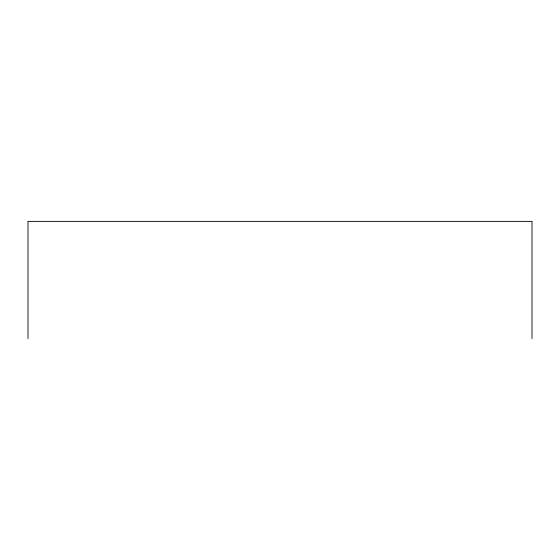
<?xml version="1.0" encoding="UTF-8"?>
<svg xmlns="http://www.w3.org/2000/svg" width="560" height="560" viewBox="0 0 560 560"><rect width="100%" height="100%" fill="white"/><g stroke="black" fill="none" stroke-linecap="round" stroke-linejoin="round"><path stroke-width="0.84" d="M532 338.618L532 221.382L28 221.382L28 338.618"/></g></svg>
